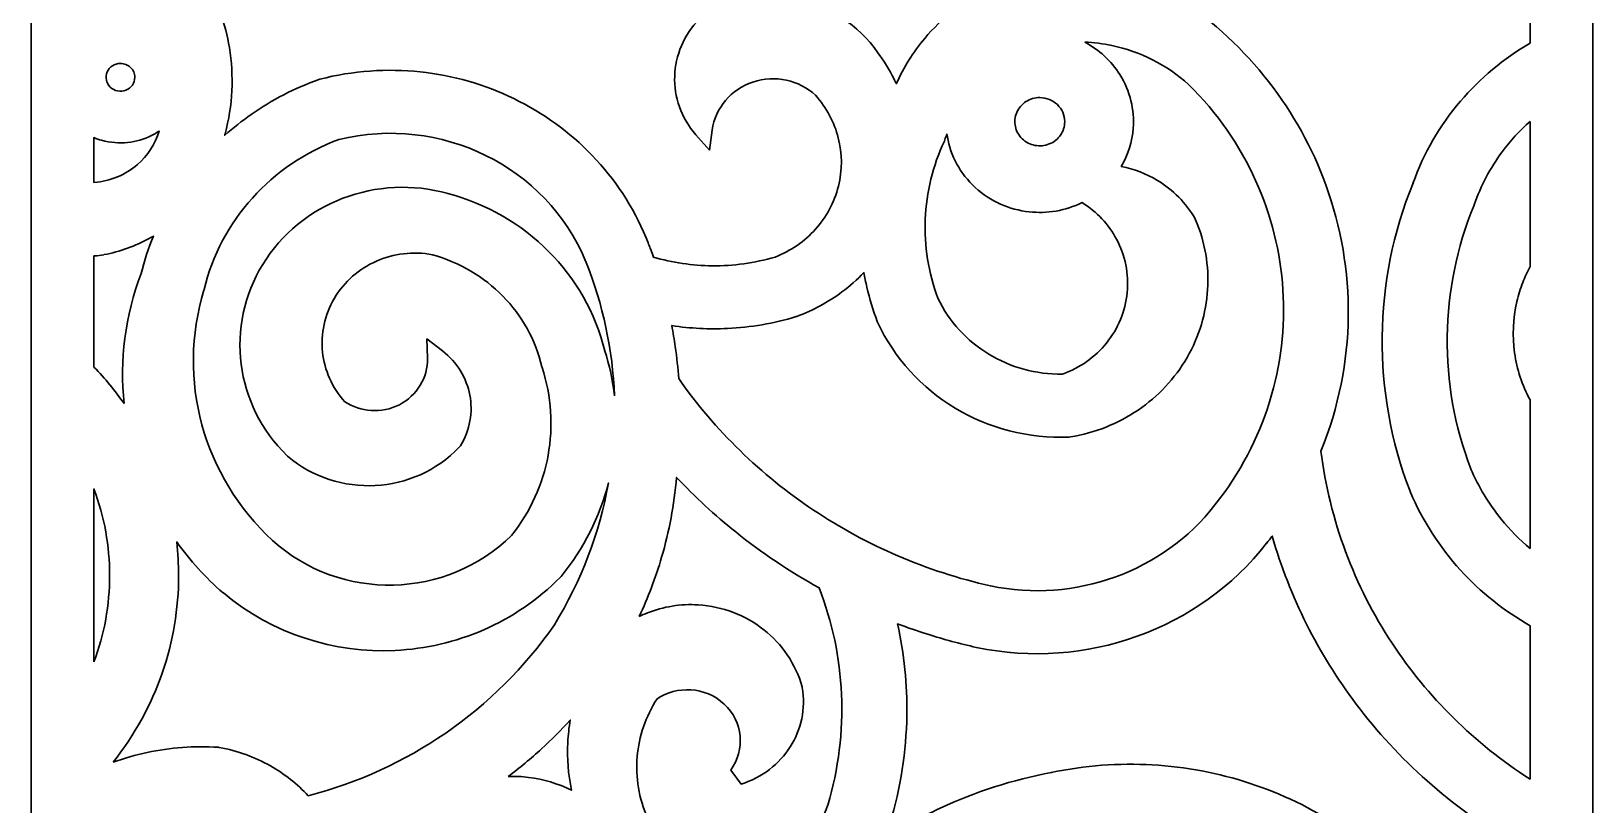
# Model space of a CAD drawing. Header units: centimetres. Extents: x 14.9 to 20.9, y -9 to 9.
# Drawn here: x 14.94 to 20.91, y -5.61 to -2.66 of the extents above; entities that cross this region are included whole.
import ezdxf

# ---------------------------------------------------------------- set-up
doc = ezdxf.new("R2010")
doc.units = ezdxf.units.CM
doc.header["$MEASUREMENT"] = 0
doc.layers.add('layer 1', color=7, linetype='Continuous')

msp = doc.modelspace()

# ---------------------------------------------------------------- linework, layer by layer
at = {"layer": 'layer 1', "color": 250, "lineweight": 30}
for points, knots in [([(14.94403, 9.00077), (14.94403, 9.00077), (20.90677, 9.00077), (20.90677, 9.00077), (20.90677, 9.00077), (20.90677, 9.00077), (20.90677, -9.00021), (20.90677, -9.00021), (20.90677, -9.00021), (20.90677, -9.00021), (14.94403, -9.00021), (14.94403, -9.00021), (14.94403, -9.00021), (14.94403, -9.00021), (14.94403, 9.00077), (14.94403, 9.00077)], [0, 0, 0, 0, 0.2, 0.2, 0.2, 0.2, 0.4, 0.4, 0.4, 0.4, 0.6, 0.6, 0.6, 0.6, 1, 1, 1, 1]), ([(20.66718, -1.67716), (20.66694, -1.67667), (20.6667, -1.67618), (20.66647, -1.67568), (20.66647, -1.67568), (20.59113, -1.84928), (20.48155, -2.00477), (20.34575, -2.13449), (20.34575, -2.13449), (20.18968, -2.28356), (19.99891, -2.39863), (19.78562, -2.46804), (19.78562, -2.46804), (19.63611, -2.51671), (19.48109, -2.53743), (19.32805, -2.53152), (19.32805, -2.53152), (19.59335, -2.71002), (19.78501, -2.96135), (19.88755, -3.24309), (19.88755, -3.24309), (20.00416, -3.56348), (20.0055, -3.92323), (19.86892, -4.25993), (19.86892, -4.25993), (19.90184, -4.52458), (19.99609, -4.77485), (20.14063, -4.99413), (20.14063, -4.99413), (20.27552, -5.19879), (20.45404, -5.37624), (20.66718, -5.51299), (20.66718, -5.51299), (20.66718, -5.51299), (20.66718, -4.9269), (20.66718, -4.9269), (20.66718, -4.9269), (20.5683, -4.87039), (20.47856, -4.79884), (20.40174, -4.71452), (20.40174, -4.71452), (20.32224, -4.62725), (20.25671, -4.52641), (20.20936, -4.41452), (20.20936, -4.41452), (20.20936, -4.41452), (20.20894, -4.41344), (20.20894, -4.41344), (20.20894, -4.41344), (20.13589, -4.22298), (20.10042, -4.02308), (20.10241, -3.8238), (20.10241, -3.8238), (20.10441, -3.6243), (20.14384, -3.42509), (20.22061, -3.23621), (20.22061, -3.23621), (20.22061, -3.23621), (20.22006, -3.23756), (20.22006, -3.23756), (20.22006, -3.23756), (20.26089, -3.12227), (20.32268, -3.01622), (20.40141, -2.92375), (20.40141, -2.92375), (20.47619, -2.83592), (20.56592, -2.76063), (20.66718, -2.70155), (20.66718, -2.70155), (20.66718, -2.70155), (20.66718, -1.67716), (20.66718, -1.67716)], [0, 0, 0, 0, 0.0526316, 0.0526316, 0.0526316, 0.0526316, 0.1052632, 0.1052632, 0.1052632, 0.1052632, 0.1578947, 0.1578947, 0.1578947, 0.1578947, 0.2105263, 0.2105263, 0.2105263, 0.2105263, 0.2631579, 0.2631579, 0.2631579, 0.2631579, 0.3157895, 0.3157895, 0.3157895, 0.3157895, 0.3684211, 0.3684211, 0.3684211, 0.3684211, 0.4210526, 0.4210526, 0.4210526, 0.4210526, 0.4736842, 0.4736842, 0.4736842, 0.4736842, 0.5263158, 0.5263158, 0.5263158, 0.5263158, 0.5789474, 0.5789474, 0.5789474, 0.5789474, 0.6315789, 0.6315789, 0.6315789, 0.6315789, 0.6842105, 0.6842105, 0.6842105, 0.6842105, 0.7368421, 0.7368421, 0.7368421, 0.7368421, 0.7894737, 0.7894737, 0.7894737, 0.7894737, 0.8421053, 0.8421053, 0.8421053, 0.8421053, 0.8947368, 0.8947368, 0.8947368, 0.8947368, 1, 1, 1, 1]), ([(18.84357, -2.41867), (18.74584, -2.37499), (18.65308, -2.319), (18.56785, -2.25116), (18.56785, -2.25116), (18.56785, -2.25116), (18.56882, -2.25197), (18.56882, -2.25197), (18.56882, -2.25197), (18.55035, -2.2383), (18.53246, -2.22443), (18.51517, -2.21038), (18.51517, -2.21038), (18.509, -2.20536), (18.50285, -2.20028), (18.49673, -2.19513), (18.49673, -2.19513), (18.44627, -2.27375), (18.37692, -2.33746), (18.29627, -2.38204), (18.29627, -2.38204), (18.20285, -2.43368), (18.09447, -2.45965), (17.98292, -2.45344), (17.98292, -2.45344), (17.87121, -2.44722), (17.76653, -2.40938), (17.67983, -2.3477), (17.67983, -2.3477), (17.61022, -2.2982), (17.55228, -2.2333), (17.51167, -2.15707), (17.51167, -2.15707), (17.44826, -2.24055), (17.37245, -2.3137), (17.2872, -2.37442), (17.2872, -2.37442), (17.18497, -2.44721), (17.06908, -2.50213), (16.94463, -2.53553), (16.94463, -2.53553), (16.94463, -2.53553), (16.94352, -2.5358), (16.94352, -2.5358), (16.94352, -2.5358), (16.87579, -2.55172), (16.80627, -2.55102), (16.74078, -2.53512), (16.74078, -2.53512), (16.67503, -2.51915), (16.61332, -2.48803), (16.56149, -2.44316), (16.56149, -2.44316), (16.50978, -2.3984), (16.47099, -2.34248), (16.44722, -2.28089), (16.44722, -2.28089), (16.43349, -2.24531), (16.42487, -2.20789), (16.42176, -2.16968), (16.42176, -2.16968), (16.31115, -2.26107), (16.18594, -2.33252), (16.0521, -2.38181), (16.0521, -2.38181), (16.0521, -2.38181), (16.05196, -2.38181), (16.05196, -2.38181), (16.05196, -2.38181), (15.91202, -2.43335), (15.76275, -2.46076), (15.61095, -2.46155), (15.61095, -2.46155), (15.65575, -2.54207), (15.68581, -2.62885), (15.70049, -2.71806), (15.70049, -2.71806), (15.71844, -2.82706), (15.71336, -2.9396), (15.68412, -3.04868), (15.68412, -3.04868), (15.68384, -3.05031), (15.68355, -3.05193), (15.68325, -3.05356), (15.68325, -3.05356), (15.71513, -3.02508), (15.74873, -2.99849), (15.78388, -2.97392), (15.78388, -2.97392), (15.86315, -2.91849), (15.95003, -2.87351), (16.04232, -2.84049), (16.04232, -2.84049), (16.04232, -2.84049), (16.04552, -2.83955), (16.04552, -2.83955), (16.04552, -2.83955), (16.30242, -2.77363), (16.56448, -2.80557), (16.78702, -2.91369), (16.78702, -2.91369), (17.00968, -3.02186), (17.19289, -3.20625), (17.29195, -3.44515), (17.29195, -3.44515), (17.29195, -3.44515), (17.29209, -3.44555), (17.29209, -3.44555), (17.29209, -3.44555), (17.29896, -3.46265), (17.30479, -3.47765), (17.30955, -3.49052), (17.30955, -3.49052), (17.31288, -3.49951), (17.3163, -3.50904), (17.3198, -3.51908), (17.3198, -3.51908), (17.39278, -3.5404), (17.46826, -3.55142), (17.54392, -3.55212), (17.54392, -3.55212), (17.62494, -3.55286), (17.70606, -3.54173), (17.78448, -3.5187), (17.78448, -3.5187), (17.84484, -3.49528), (17.89743, -3.45858), (17.93873, -3.41254), (17.93873, -3.41254), (17.98048, -3.36598), (18.01086, -3.30989), (18.02623, -3.24828), (18.02623, -3.24828), (18.04159, -3.18671), (18.04103, -3.1234), (18.02584, -3.06354), (18.02584, -3.06354), (18.01078, -3.00418), (17.98138, -2.94828), (17.93891, -2.90089), (17.93891, -2.90089), (17.90733, -2.87151), (17.86865, -2.85188), (17.82754, -2.84302), (17.82754, -2.84302), (17.7861, -2.83409), (17.74201, -2.83612), (17.70007, -2.85012), (17.70007, -2.85012), (17.65822, -2.8641), (17.62227, -2.8888), (17.59533, -2.92056), (17.59533, -2.92056), (17.56834, -2.95238), (17.55029, -2.99131), (17.54427, -3.03367), (17.54427, -3.03367), (17.54427, -3.03367), (17.53342, -3.1101), (17.53342, -3.1101), (17.53342, -3.1101), (17.53342, -3.1101), (17.48192, -3.05133), (17.48192, -3.05133), (17.48192, -3.05133), (17.42529, -2.9867), (17.39851, -2.90667), (17.40105, -2.82761), (17.40105, -2.82761), (17.4036, -2.7484), (17.4355, -2.67004), (17.49621, -2.60892), (17.49621, -2.60892), (17.49621, -2.60892), (17.5022, -2.60393), (17.5022, -2.60393), (17.5022, -2.60393), (17.61444, -2.53247), (17.74607, -2.51178), (17.8682, -2.5361), (17.8682, -2.5361), (17.99031, -2.56042), (18.10281, -2.62974), (18.17684, -2.73831), (18.17684, -2.73831), (18.17684, -2.73831), (18.17601, -2.7371), (18.17601, -2.7371), (18.17601, -2.7371), (18.20002, -2.76912), (18.22103, -2.80322), (18.23882, -2.83896), (18.23882, -2.83896), (18.24177, -2.8449), (18.24463, -2.85088), (18.24741, -2.85691), (18.24741, -2.85691), (18.27523, -2.79428), (18.31178, -2.736), (18.35578, -2.6836), (18.35578, -2.6836), (18.42097, -2.60598), (18.50247, -2.54125), (18.59615, -2.49435), (18.59615, -2.49435), (18.67447, -2.45513), (18.75822, -2.42982), (18.84357, -2.41867)], [0, 0, 0, 0, 0.0188679, 0.0188679, 0.0188679, 0.0188679, 0.0377358, 0.0377358, 0.0377358, 0.0377358, 0.0566038, 0.0566038, 0.0566038, 0.0566038, 0.0754717, 0.0754717, 0.0754717, 0.0754717, 0.0943396, 0.0943396, 0.0943396, 0.0943396, 0.1132075, 0.1132075, 0.1132075, 0.1132075, 0.1320755, 0.1320755, 0.1320755, 0.1320755, 0.1509434, 0.1509434, 0.1509434, 0.1509434, 0.1698113, 0.1698113, 0.1698113, 0.1698113, 0.1886792, 0.1886792, 0.1886792, 0.1886792, 0.2075472, 0.2075472, 0.2075472, 0.2075472, 0.2264151, 0.2264151, 0.2264151, 0.2264151, 0.245283, 0.245283, 0.245283, 0.245283, 0.2641509, 0.2641509, 0.2641509, 0.2641509, 0.2830189, 0.2830189, 0.2830189, 0.2830189, 0.3018868, 0.3018868, 0.3018868, 0.3018868, 0.3207547, 0.3207547, 0.3207547, 0.3207547, 0.3396226, 0.3396226, 0.3396226, 0.3396226, 0.3584906, 0.3584906, 0.3584906, 0.3584906, 0.3773585, 0.3773585, 0.3773585, 0.3773585, 0.3962264, 0.3962264, 0.3962264, 0.3962264, 0.4150943, 0.4150943, 0.4150943, 0.4150943, 0.4339623, 0.4339623, 0.4339623, 0.4339623, 0.4528302, 0.4528302, 0.4528302, 0.4528302, 0.4716981, 0.4716981, 0.4716981, 0.4716981, 0.490566, 0.490566, 0.490566, 0.490566, 0.509434, 0.509434, 0.509434, 0.509434, 0.5283019, 0.5283019, 0.5283019, 0.5283019, 0.5471698, 0.5471698, 0.5471698, 0.5471698, 0.5660377, 0.5660377, 0.5660377, 0.5660377, 0.5849057, 0.5849057, 0.5849057, 0.5849057, 0.6037736, 0.6037736, 0.6037736, 0.6037736, 0.6226415, 0.6226415, 0.6226415, 0.6226415, 0.6415094, 0.6415094, 0.6415094, 0.6415094, 0.6603774, 0.6603774, 0.6603774, 0.6603774, 0.6792453, 0.6792453, 0.6792453, 0.6792453, 0.6981132, 0.6981132, 0.6981132, 0.6981132, 0.7169811, 0.7169811, 0.7169811, 0.7169811, 0.7358491, 0.7358491, 0.7358491, 0.7358491, 0.754717, 0.754717, 0.754717, 0.754717, 0.7735849, 0.7735849, 0.7735849, 0.7735849, 0.7924528, 0.7924528, 0.7924528, 0.7924528, 0.8113208, 0.8113208, 0.8113208, 0.8113208, 0.8301887, 0.8301887, 0.8301887, 0.8301887, 0.8490566, 0.8490566, 0.8490566, 0.8490566, 0.8679245, 0.8679245, 0.8679245, 0.8679245, 0.8867925, 0.8867925, 0.8867925, 0.8867925, 0.9056604, 0.9056604, 0.9056604, 0.9056604, 0.9245283, 0.9245283, 0.9245283, 0.9245283, 0.9433962, 0.9433962, 0.9433962, 0.9433962, 0.9622642, 0.9622642, 0.9622642, 0.9622642, 1, 1, 1, 1]), ([(18.96692, -2.69784), (19.02091, -2.72647), (19.06754, -2.76864), (19.10093, -2.8219), (19.10093, -2.8219), (19.14043, -2.88491), (19.15721, -2.95649), (19.15202, -3.02649), (19.15202, -3.02649), (19.14826, -3.07727), (19.13286, -3.12734), (19.10613, -3.1728), (19.10613, -3.1728), (19.15559, -3.18234), (19.20249, -3.20048), (19.24471, -3.22596), (19.24471, -3.22596), (19.30381, -3.26163), (19.35366, -3.31171), (19.38846, -3.3727), (19.38846, -3.3727), (19.38846, -3.3727), (19.39013, -3.3762), (19.39013, -3.3762), (19.39013, -3.3762), (19.42643, -3.46201), (19.44159, -3.55319), (19.43601, -3.6429), (19.43601, -3.6429), (19.43043, -3.73268), (19.40412, -3.82145), (19.35749, -3.90237), (19.35749, -3.90237), (19.31092, -3.98318), (19.24669, -4.05146), (19.1706, -4.10327), (19.1706, -4.10327), (19.09449, -4.1551), (19.00639, -4.19054), (18.91211, -4.20563), (18.91211, -4.20563), (18.91211, -4.20563), (18.90794, -4.20617), (18.90794, -4.20617), (18.90794, -4.20617), (18.75108, -4.21277), (18.59997, -4.17247), (18.47201, -4.09572), (18.47201, -4.09572), (18.34413, -4.01902), (18.23958, -3.90594), (18.17574, -3.76689), (18.17574, -3.76689), (18.17574, -3.76689), (18.17477, -3.76474), (18.17477, -3.76474), (18.17477, -3.76474), (18.15853, -3.72203), (18.14518, -3.6781), (18.13479, -3.63324), (18.13479, -3.63324), (18.13051, -3.61478), (18.12676, -3.59639), (18.12353, -3.57809), (18.12353, -3.57809), (18.09769, -3.60503), (18.06964, -3.62977), (18.0397, -3.65207), (18.0397, -3.65207), (17.98735, -3.69107), (17.92933, -3.72269), (17.86731, -3.74571), (17.86731, -3.74571), (17.86731, -3.74571), (17.86522, -3.74638), (17.86522, -3.74638), (17.86522, -3.74638), (17.77963, -3.77234), (17.69154, -3.78747), (17.60311, -3.79168), (17.60311, -3.79168), (17.5323, -3.79505), (17.46089, -3.79139), (17.39002, -3.78066), (17.39002, -3.78066), (17.39501, -3.80716), (17.39943, -3.83391), (17.40325, -3.86089), (17.40325, -3.86089), (17.40919, -3.90276), (17.41359, -3.94355), (17.41644, -3.98319), (17.41644, -3.98319), (17.55558, -4.18152), (17.7305, -4.35113), (17.93086, -4.48508), (17.93086, -4.48508), (18.13376, -4.62072), (18.36286, -4.71979), (18.6074, -4.7751), (18.6074, -4.7751), (18.6074, -4.7751), (18.6067, -4.77497), (18.6067, -4.77497), (18.6067, -4.77497), (18.76859, -4.80844), (18.93307, -4.79505), (19.08194, -4.74134), (19.08194, -4.74134), (19.23081, -4.68764), (19.36423, -4.59358), (19.46403, -4.46573), (19.46403, -4.46573), (19.46403, -4.46573), (19.46417, -4.46559), (19.46417, -4.46559), (19.46417, -4.46559), (19.65632, -4.2231), (19.74156, -3.93046), (19.72344, -3.64384), (19.72344, -3.64384), (19.70535, -3.35763), (19.58415, -3.07761), (19.36339, -2.85978), (19.36339, -2.85978), (19.27997, -2.78399), (19.17832, -2.73352), (19.07038, -2.71087), (19.07038, -2.71087), (19.03638, -2.70374), (19.00177, -2.69937), (18.96692, -2.69784)], [0, 0, 0, 0, 0.0294118, 0.0294118, 0.0294118, 0.0294118, 0.0588235, 0.0588235, 0.0588235, 0.0588235, 0.0882353, 0.0882353, 0.0882353, 0.0882353, 0.1176471, 0.1176471, 0.1176471, 0.1176471, 0.1470588, 0.1470588, 0.1470588, 0.1470588, 0.1764706, 0.1764706, 0.1764706, 0.1764706, 0.2058824, 0.2058824, 0.2058824, 0.2058824, 0.2352941, 0.2352941, 0.2352941, 0.2352941, 0.2647059, 0.2647059, 0.2647059, 0.2647059, 0.2941176, 0.2941176, 0.2941176, 0.2941176, 0.3235294, 0.3235294, 0.3235294, 0.3235294, 0.3529412, 0.3529412, 0.3529412, 0.3529412, 0.3823529, 0.3823529, 0.3823529, 0.3823529, 0.4117647, 0.4117647, 0.4117647, 0.4117647, 0.4411765, 0.4411765, 0.4411765, 0.4411765, 0.4705882, 0.4705882, 0.4705882, 0.4705882, 0.5, 0.5, 0.5, 0.5, 0.5294118, 0.5294118, 0.5294118, 0.5294118, 0.5588235, 0.5588235, 0.5588235, 0.5588235, 0.5882353, 0.5882353, 0.5882353, 0.5882353, 0.6176471, 0.6176471, 0.6176471, 0.6176471, 0.6470588, 0.6470588, 0.6470588, 0.6470588, 0.6764706, 0.6764706, 0.6764706, 0.6764706, 0.7058824, 0.7058824, 0.7058824, 0.7058824, 0.7352941, 0.7352941, 0.7352941, 0.7352941, 0.7647059, 0.7647059, 0.7647059, 0.7647059, 0.7941176, 0.7941176, 0.7941176, 0.7941176, 0.8235294, 0.8235294, 0.8235294, 0.8235294, 0.8529412, 0.8529412, 0.8529412, 0.8529412, 0.8823529, 0.8823529, 0.8823529, 0.8823529, 0.9117647, 0.9117647, 0.9117647, 0.9117647, 0.9411765, 0.9411765, 0.9411765, 0.9411765, 1, 1, 1, 1]), ([(15.33945, -2.83222), (15.33945, -2.82497), (15.33803, -2.81803), (15.33535, -2.81175), (15.33535, -2.81175), (15.33535, -2.81175), (15.33535, -2.81189), (15.33535, -2.81189), (15.33535, -2.81189), (15.33258, -2.80542), (15.32858, -2.79955), (15.32352, -2.79464), (15.32352, -2.79464), (15.3183, -2.78959), (15.31224, -2.78568), (15.30571, -2.78307), (15.30571, -2.78307), (15.29923, -2.78047), (15.29206, -2.7791), (15.28457, -2.7791), (15.28457, -2.7791), (15.27333, -2.7791), (15.26277, -2.78228), (15.25406, -2.78792), (15.25406, -2.78792), (15.24519, -2.79366), (15.23806, -2.80186), (15.23383, -2.81175), (15.23383, -2.81175), (15.22962, -2.82162), (15.2287, -2.83234), (15.23082, -2.84256), (15.23082, -2.84256), (15.23292, -2.85273), (15.23799, -2.86223), (15.24577, -2.86973), (15.24577, -2.86973), (15.2536, -2.8773), (15.26342, -2.88221), (15.27386, -2.88421), (15.27386, -2.88421), (15.28437, -2.88623), (15.29543, -2.88531), (15.30565, -2.88121), (15.30565, -2.88121), (15.31596, -2.87706), (15.32445, -2.87015), (15.33035, -2.8616), (15.33035, -2.8616), (15.33614, -2.8532), (15.33943, -2.84304), (15.33945, -2.83222)], [0, 0, 0, 0, 0.0714286, 0.0714286, 0.0714286, 0.0714286, 0.1428571, 0.1428571, 0.1428571, 0.1428571, 0.2142857, 0.2142857, 0.2142857, 0.2142857, 0.2857143, 0.2857143, 0.2857143, 0.2857143, 0.3571429, 0.3571429, 0.3571429, 0.3571429, 0.4285714, 0.4285714, 0.4285714, 0.4285714, 0.5, 0.5, 0.5, 0.5, 0.5714286, 0.5714286, 0.5714286, 0.5714286, 0.6428571, 0.6428571, 0.6428571, 0.6428571, 0.7142857, 0.7142857, 0.7142857, 0.7142857, 0.7857143, 0.7857143, 0.7857143, 0.7857143, 0.8571429, 0.8571429, 0.8571429, 0.8571429, 1, 1, 1, 1]), ([(18.89028, -3.0018), (18.89025, -2.97628), (18.87961, -2.95322), (18.86241, -2.93655), (18.86241, -2.93655), (18.84527, -2.91995), (18.82148, -2.90967), (18.7951, -2.90966), (18.7951, -2.90966), (18.77574, -2.90966), (18.75746, -2.91525), (18.74225, -2.9251), (18.74225, -2.9251), (18.72691, -2.93504), (18.71456, -2.94925), (18.70722, -2.96644), (18.70722, -2.96644), (18.6999, -2.9836), (18.6983, -3.00216), (18.70193, -3.01978), (18.70193, -3.01978), (18.70555, -3.03736), (18.71436, -3.05385), (18.72788, -3.06692), (18.72788, -3.06692), (18.74147, -3.08005), (18.75851, -3.08858), (18.77659, -3.09205), (18.77659, -3.09205), (18.79475, -3.09553), (18.8139, -3.09394), (18.83163, -3.08681), (18.83163, -3.08681), (18.84946, -3.07965), (18.86417, -3.06767), (18.87439, -3.05285), (18.87439, -3.05285), (18.88451, -3.03817), (18.89025, -3.02051), (18.89028, -3.0018)], [0, 0, 0, 0, 0.0909091, 0.0909091, 0.0909091, 0.0909091, 0.1818182, 0.1818182, 0.1818182, 0.1818182, 0.2727273, 0.2727273, 0.2727273, 0.2727273, 0.3636364, 0.3636364, 0.3636364, 0.3636364, 0.4545455, 0.4545455, 0.4545455, 0.4545455, 0.5454545, 0.5454545, 0.5454545, 0.5454545, 0.6363636, 0.6363636, 0.6363636, 0.6363636, 0.7272727, 0.7272727, 0.7272727, 0.7272727, 0.8181818, 0.8181818, 0.8181818, 0.8181818, 1, 1, 1, 1]), ([(15.18362, -3.23396), (15.24671, -3.22929), (15.30437, -3.20436), (15.34926, -3.16553), (15.34926, -3.16553), (15.3882, -3.13185), (15.41749, -3.08781), (15.43238, -3.03755), (15.43238, -3.03755), (15.42322, -3.04372), (15.41368, -3.04932), (15.4038, -3.05429), (15.4038, -3.05429), (15.34689, -3.08295), (15.27906, -3.09122), (15.21294, -3.07274), (15.21294, -3.07274), (15.21294, -3.07274), (15.2128, -3.0726), (15.2128, -3.0726), (15.2128, -3.0726), (15.2027, -3.06978), (15.19297, -3.06644), (15.18362, -3.06262), (15.18362, -3.06262), (15.18362, -3.06262), (15.18362, -3.23396), (15.18362, -3.23396)], [0, 0, 0, 0, 0.125, 0.125, 0.125, 0.125, 0.25, 0.25, 0.25, 0.25, 0.375, 0.375, 0.375, 0.375, 0.5, 0.5, 0.5, 0.5, 0.625, 0.625, 0.625, 0.625, 0.75, 0.75, 0.75, 0.75, 1, 1, 1, 1]), ([(17.17113, -4.04911), (17.1643, -3.87436), (17.12778, -3.70006), (17.06095, -3.53344), (17.06095, -3.53344), (17.06095, -3.53344), (17.06109, -3.53384), (17.06109, -3.53384), (17.06109, -3.53384), (16.98587, -3.35302), (16.84741, -3.21307), (16.67898, -3.13035), (16.67898, -3.13035), (16.51105, -3.04786), (16.31329, -3.02227), (16.11869, -3.06975), (16.11869, -3.06975), (15.98943, -3.11775), (15.87667, -3.19526), (15.78836, -3.29342), (15.78836, -3.29342), (15.69954, -3.39217), (15.63548, -3.51172), (15.6043, -3.64305), (15.6043, -3.64305), (15.6043, -3.64305), (15.60374, -3.64508), (15.60374, -3.64508), (15.60374, -3.64508), (15.55139, -3.8157), (15.55049, -3.99334), (15.59588, -4.15909), (15.59588, -4.15909), (15.64125, -4.32476), (15.73291, -4.47858), (15.86568, -4.60164), (15.86568, -4.60164), (15.86568, -4.60164), (15.8654, -4.60124), (15.8654, -4.60124), (15.8654, -4.60124), (15.99524, -4.71892), (16.1618, -4.77547), (16.32694, -4.77174), (16.32694, -4.77174), (16.49143, -4.76803), (16.65444, -4.70449), (16.77825, -4.58199), (16.77825, -4.58199), (16.85048, -4.49117), (16.89752, -4.38606), (16.9176, -4.27628), (16.9176, -4.27628), (16.9378, -4.16583), (16.93068, -4.05068), (16.89445, -3.94063), (16.89445, -3.94063), (16.89445, -3.94063), (16.89376, -3.9378), (16.89376, -3.9378), (16.89376, -3.9378), (16.86957, -3.83472), (16.8173, -3.74211), (16.74482, -3.66802), (16.74482, -3.66802), (16.67267, -3.59426), (16.58044, -3.53887), (16.47591, -3.50978), (16.47591, -3.50978), (16.40171, -3.49599), (16.32718, -3.50565), (16.26182, -3.53456), (16.26182, -3.53456), (16.19602, -3.56367), (16.13936, -3.61236), (16.10156, -3.67632), (16.10156, -3.67632), (16.06377, -3.74025), (16.04912, -3.81223), (16.05653, -3.88197), (16.05653, -3.88197), (16.06381, -3.95048), (16.0923, -4.01685), (16.14097, -4.07136), (16.14097, -4.07136), (16.17123, -4.0914), (16.20609, -4.10268), (16.24168, -4.10494), (16.24168, -4.10494), (16.27866, -4.1073), (16.31614, -4.09997), (16.34982, -4.08266), (16.34982, -4.08266), (16.3836, -4.06531), (16.41087, -4.03948), (16.42946, -4.00875), (16.42946, -4.00875), (16.44797, -3.97813), (16.45786, -3.94244), (16.45695, -3.90524), (16.45695, -3.90524), (16.45695, -3.90524), (16.45516, -3.83154), (16.45516, -3.83154), (16.45516, -3.83154), (16.45516, -3.83154), (16.51471, -3.87748), (16.51471, -3.87748), (16.51471, -3.87748), (16.57118, -3.92104), (16.60671, -3.98156), (16.61887, -4.04625), (16.61887, -4.04625), (16.631, -4.11079), (16.61975, -4.17947), (16.58274, -4.23955), (16.58274, -4.23955), (16.58274, -4.23955), (16.57842, -4.24521), (16.57842, -4.24521), (16.57842, -4.24521), (16.49193, -4.33598), (16.37608, -4.3852), (16.25786, -4.39145), (16.25786, -4.39145), (16.13975, -4.39769), (16.01916, -4.36099), (15.92304, -4.27992), (15.92304, -4.27992), (15.92304, -4.27992), (15.92123, -4.27816), (15.92123, -4.27816), (15.92123, -4.27816), (15.82142, -4.18072), (15.76194, -4.05684), (15.74552, -3.92789), (15.74552, -3.92789), (15.7291, -3.79895), (15.7557, -3.66485), (15.82801, -3.54693), (15.82801, -3.54693), (15.90039, -3.42893), (16.0093, -3.3421), (16.13409, -3.29437), (16.13409, -3.29437), (16.25882, -3.24666), (16.39956, -3.23798), (16.53566, -3.27624), (16.53566, -3.27624), (16.53566, -3.27624), (16.5351, -3.27597), (16.5351, -3.27597), (16.5351, -3.27597), (16.68406, -3.31567), (16.81599, -3.39317), (16.91965, -3.49717), (16.91965, -3.49717), (17.02325, -3.60112), (17.09851, -3.73149), (17.1342, -3.87699), (17.1342, -3.87699), (17.1342, -3.87699), (17.1335, -3.87484), (17.1335, -3.87484), (17.1335, -3.87484), (17.15188, -3.9322), (17.16437, -3.99055), (17.17113, -4.04911)], [0, 0, 0, 0, 0.0232558, 0.0232558, 0.0232558, 0.0232558, 0.0465116, 0.0465116, 0.0465116, 0.0465116, 0.0697674, 0.0697674, 0.0697674, 0.0697674, 0.0930233, 0.0930233, 0.0930233, 0.0930233, 0.1162791, 0.1162791, 0.1162791, 0.1162791, 0.1395349, 0.1395349, 0.1395349, 0.1395349, 0.1627907, 0.1627907, 0.1627907, 0.1627907, 0.1860465, 0.1860465, 0.1860465, 0.1860465, 0.2093023, 0.2093023, 0.2093023, 0.2093023, 0.2325581, 0.2325581, 0.2325581, 0.2325581, 0.255814, 0.255814, 0.255814, 0.255814, 0.2790698, 0.2790698, 0.2790698, 0.2790698, 0.3023256, 0.3023256, 0.3023256, 0.3023256, 0.3255814, 0.3255814, 0.3255814, 0.3255814, 0.3488372, 0.3488372, 0.3488372, 0.3488372, 0.372093, 0.372093, 0.372093, 0.372093, 0.3953488, 0.3953488, 0.3953488, 0.3953488, 0.4186047, 0.4186047, 0.4186047, 0.4186047, 0.4418605, 0.4418605, 0.4418605, 0.4418605, 0.4651163, 0.4651163, 0.4651163, 0.4651163, 0.4883721, 0.4883721, 0.4883721, 0.4883721, 0.5116279, 0.5116279, 0.5116279, 0.5116279, 0.5348837, 0.5348837, 0.5348837, 0.5348837, 0.5581395, 0.5581395, 0.5581395, 0.5581395, 0.5813953, 0.5813953, 0.5813953, 0.5813953, 0.6046512, 0.6046512, 0.6046512, 0.6046512, 0.627907, 0.627907, 0.627907, 0.627907, 0.6511628, 0.6511628, 0.6511628, 0.6511628, 0.6744186, 0.6744186, 0.6744186, 0.6744186, 0.6976744, 0.6976744, 0.6976744, 0.6976744, 0.7209302, 0.7209302, 0.7209302, 0.7209302, 0.744186, 0.744186, 0.744186, 0.744186, 0.7674419, 0.7674419, 0.7674419, 0.7674419, 0.7906977, 0.7906977, 0.7906977, 0.7906977, 0.8139535, 0.8139535, 0.8139535, 0.8139535, 0.8372093, 0.8372093, 0.8372093, 0.8372093, 0.8604651, 0.8604651, 0.8604651, 0.8604651, 0.8837209, 0.8837209, 0.8837209, 0.8837209, 0.9069767, 0.9069767, 0.9069767, 0.9069767, 0.9302326, 0.9302326, 0.9302326, 0.9302326, 0.9534884, 0.9534884, 0.9534884, 0.9534884, 1, 1, 1, 1]), ([(20.66718, -3.00067), (20.6277, -3.0359), (20.59206, -3.07489), (20.56082, -3.11703), (20.56082, -3.11703), (20.51546, -3.17821), (20.47926, -3.24613), (20.45393, -3.3189), (20.45393, -3.3189), (20.45393, -3.3189), (20.45337, -3.32065), (20.45337, -3.32065), (20.45337, -3.32065), (20.38725, -3.48189), (20.35307, -3.65213), (20.35093, -3.82275), (20.35093, -3.82275), (20.34879, -3.99345), (20.37869, -4.16447), (20.44073, -4.32717), (20.44073, -4.32717), (20.44073, -4.32717), (20.44018, -4.32595), (20.44018, -4.32595), (20.44018, -4.32595), (20.47029, -4.39641), (20.50986, -4.46129), (20.5571, -4.5195), (20.5571, -4.5195), (20.59027, -4.56038), (20.62717, -4.59787), (20.66718, -4.6316), (20.66718, -4.6316), (20.66718, -4.6316), (20.66718, -4.06439), (20.66718, -4.06439), (20.66718, -4.06439), (20.63704, -4.0082), (20.61722, -3.94749), (20.60834, -3.88502), (20.60834, -3.88502), (20.59914, -3.82031), (20.60179, -3.75375), (20.61699, -3.68844), (20.61699, -3.68844), (20.62272, -3.66382), (20.63019, -3.63968), (20.63929, -3.61618), (20.63929, -3.61618), (20.64746, -3.59506), (20.65678, -3.57475), (20.66718, -3.55533), (20.66718, -3.55533), (20.66718, -3.55533), (20.66718, -3.00067), (20.66718, -3.00067)], [0, 0, 0, 0, 0.0666667, 0.0666667, 0.0666667, 0.0666667, 0.1333333, 0.1333333, 0.1333333, 0.1333333, 0.2, 0.2, 0.2, 0.2, 0.2666667, 0.2666667, 0.2666667, 0.2666667, 0.3333333, 0.3333333, 0.3333333, 0.3333333, 0.4, 0.4, 0.4, 0.4, 0.4666667, 0.4666667, 0.4666667, 0.4666667, 0.5333333, 0.5333333, 0.5333333, 0.5333333, 0.6, 0.6, 0.6, 0.6, 0.6666667, 0.6666667, 0.6666667, 0.6666667, 0.7333333, 0.7333333, 0.7333333, 0.7333333, 0.8, 0.8, 0.8, 0.8, 0.8666667, 0.8666667, 0.8666667, 0.8666667, 1, 1, 1, 1]), ([(18.44055, -3.0482), (18.4377, -3.05591), (18.43503, -3.06368), (18.43252, -3.07151), (18.43252, -3.07151), (18.43252, -3.07151), (18.43099, -3.07555), (18.43099, -3.07555), (18.43099, -3.07555), (18.38656, -3.1702), (18.3621, -3.27148), (18.35786, -3.37363), (18.35786, -3.37363), (18.35363, -3.47565), (18.36958, -3.57842), (18.40596, -3.67619), (18.40596, -3.67619), (18.44891, -3.76597), (18.51735, -3.83934), (18.60071, -3.88988), (18.60071, -3.88988), (18.68316, -3.93988), (18.78022, -3.96736), (18.88161, -3.9661), (18.88161, -3.9661), (18.94941, -3.94193), (19.00723, -3.9002), (19.05005, -3.84712), (19.05005, -3.84712), (19.09404, -3.79258), (19.12221, -3.7261), (19.12911, -3.65441), (19.12911, -3.65441), (19.13602, -3.58266), (19.121, -3.51221), (19.08814, -3.45067), (19.08814, -3.45067), (19.05826, -3.39473), (19.01345, -3.34615), (18.95681, -3.31068), (18.95681, -3.31068), (18.89292, -3.34211), (18.82243, -3.35354), (18.75426, -3.34596), (18.75426, -3.34596), (18.67914, -3.33761), (18.6067, -3.30621), (18.54886, -3.25309), (18.54886, -3.25309), (18.49109, -3.20004), (18.45491, -3.13166), (18.4423, -3.0594), (18.4423, -3.0594), (18.44165, -3.05567), (18.44107, -3.05194), (18.44055, -3.0482)], [0, 0, 0, 0, 0.0666667, 0.0666667, 0.0666667, 0.0666667, 0.1333333, 0.1333333, 0.1333333, 0.1333333, 0.2, 0.2, 0.2, 0.2, 0.2666667, 0.2666667, 0.2666667, 0.2666667, 0.3333333, 0.3333333, 0.3333333, 0.3333333, 0.4, 0.4, 0.4, 0.4, 0.4666667, 0.4666667, 0.4666667, 0.4666667, 0.5333333, 0.5333333, 0.5333333, 0.5333333, 0.6, 0.6, 0.6, 0.6, 0.6666667, 0.6666667, 0.6666667, 0.6666667, 0.7333333, 0.7333333, 0.7333333, 0.7333333, 0.8, 0.8, 0.8, 0.8, 0.8666667, 0.8666667, 0.8666667, 0.8666667, 1, 1, 1, 1]), ([(15.29846, -4.0783), (15.28159, -3.9134), (15.30238, -3.74374), (15.36402, -3.58167), (15.36402, -3.58167), (15.37605, -3.53281), (15.39157, -3.48509), (15.41045, -3.43887), (15.41045, -3.43887), (15.40531, -3.44188), (15.40012, -3.44482), (15.39488, -3.44768), (15.39488, -3.44768), (15.34142, -3.47685), (15.28317, -3.49787), (15.22214, -3.50962), (15.22214, -3.50962), (15.22214, -3.50962), (15.22131, -3.50976), (15.22131, -3.50976), (15.22131, -3.50976), (15.20991, -3.51168), (15.1979, -3.51325), (15.1853, -3.51448), (15.1853, -3.51448), (15.18474, -3.51454), (15.18418, -3.51459), (15.18362, -3.51464), (15.18362, -3.51464), (15.18362, -3.51464), (15.18362, -3.93887), (15.18362, -3.93887), (15.18362, -3.93887), (15.22609, -3.98311), (15.26437, -4.02975), (15.29846, -4.0783)], [0, 0, 0, 0, 0.1, 0.1, 0.1, 0.1, 0.2, 0.2, 0.2, 0.2, 0.3, 0.3, 0.3, 0.3, 0.4, 0.4, 0.4, 0.4, 0.5, 0.5, 0.5, 0.5, 0.6, 0.6, 0.6, 0.6, 0.7, 0.7, 0.7, 0.7, 0.8, 0.8, 0.8, 0.8, 1, 1, 1, 1]), ([(15.18362, -5.06541), (15.22347, -4.95895), (15.24341, -4.84702), (15.24341, -4.73503), (15.24341, -4.73503), (15.24341, -4.62307), (15.22349, -4.51115), (15.18362, -4.40466), (15.18362, -4.40466), (15.18362, -4.40466), (15.18362, -5.06541), (15.18362, -5.06541)], [0, 0, 0, 0, 0.25, 0.25, 0.25, 0.25, 0.5, 0.5, 0.5, 0.5, 1, 1, 1, 1]), ([(15.25628, -5.44868), (15.29878, -5.43332), (15.34222, -5.4209), (15.3863, -5.41149), (15.3863, -5.41149), (15.47512, -5.39254), (15.56656, -5.38561), (15.65799, -5.39132), (15.65799, -5.39132), (15.65799, -5.39132), (15.66217, -5.39199), (15.66217, -5.39199), (15.66217, -5.39199), (15.73167, -5.40438), (15.79782, -5.42844), (15.85786, -5.46261), (15.85786, -5.46261), (15.91149, -5.49312), (15.96014, -5.53155), (16.00187, -5.57679), (16.00187, -5.57679), (16.19155, -5.52717), (16.36898, -5.44551), (16.5267, -5.33694), (16.5267, -5.33694), (16.68843, -5.22561), (16.8294, -5.086), (16.94156, -4.92366), (16.94156, -4.92366), (17.04513, -4.75496), (17.11423, -4.57136), (17.14806, -4.38243), (17.14806, -4.38243), (17.11496, -4.51067), (17.05408, -4.6324), (16.9671, -4.73876), (16.9671, -4.73876), (16.9671, -4.73876), (16.96487, -4.74105), (16.96487, -4.74105), (16.96487, -4.74105), (16.79305, -4.91605), (16.5655, -5.01026), (16.33381, -5.02123), (16.33381, -5.02123), (16.10222, -5.0322), (15.86632, -4.95993), (15.67767, -4.80198), (15.67767, -4.80198), (15.67767, -4.80198), (15.67711, -4.80171), (15.67711, -4.80171), (15.67711, -4.80171), (15.60932, -4.74287), (15.54998, -4.67744), (15.4995, -4.60708), (15.4995, -4.60708), (15.50433, -4.64968), (15.50676, -4.69249), (15.50676, -4.73529), (15.50676, -4.73529), (15.50676, -4.98719), (15.42319, -5.23906), (15.25628, -5.44868)], [0, 0, 0, 0, 0.0588235, 0.0588235, 0.0588235, 0.0588235, 0.1176471, 0.1176471, 0.1176471, 0.1176471, 0.1764706, 0.1764706, 0.1764706, 0.1764706, 0.2352941, 0.2352941, 0.2352941, 0.2352941, 0.2941176, 0.2941176, 0.2941176, 0.2941176, 0.3529412, 0.3529412, 0.3529412, 0.3529412, 0.4117647, 0.4117647, 0.4117647, 0.4117647, 0.4705882, 0.4705882, 0.4705882, 0.4705882, 0.5294118, 0.5294118, 0.5294118, 0.5294118, 0.5882353, 0.5882353, 0.5882353, 0.5882353, 0.6470588, 0.6470588, 0.6470588, 0.6470588, 0.7058824, 0.7058824, 0.7058824, 0.7058824, 0.7647059, 0.7647059, 0.7647059, 0.7647059, 0.8235294, 0.8235294, 0.8235294, 0.8235294, 0.8823529, 0.8823529, 0.8823529, 0.8823529, 1, 1, 1, 1]), ([(17.26555, -4.89203), (17.27593, -4.88696), (17.28652, -4.88229), (17.2973, -4.87802), (17.2973, -4.87802), (17.35756, -4.85418), (17.4236, -4.84308), (17.4912, -4.84724), (17.4912, -4.84724), (17.58476, -4.85299), (17.67142, -4.88731), (17.741, -4.94216), (17.741, -4.94216), (17.81052, -4.99698), (17.86278, -5.07223), (17.88761, -5.1599), (17.88761, -5.1599), (17.88761, -5.1599), (17.8883, -5.1634), (17.8883, -5.1634), (17.8883, -5.1634), (17.90193, -5.2443), (17.88395, -5.3239), (17.84242, -5.38948), (17.84242, -5.38948), (17.80079, -5.45521), (17.73562, -5.50691), (17.65496, -5.53184), (17.65496, -5.53184), (17.65496, -5.53184), (17.61502, -5.47914), (17.61502, -5.47914), (17.61502, -5.47914), (17.64356, -5.43966), (17.65519, -5.39322), (17.65077, -5.34838), (17.65077, -5.34838), (17.64633, -5.30344), (17.62584, -5.25995), (17.59015, -5.22647), (17.59015, -5.22647), (17.55467, -5.19319), (17.50915, -5.17484), (17.46249, -5.17197), (17.46249, -5.17197), (17.41772, -5.16922), (17.37216, -5.18069), (17.33366, -5.20686), (17.33366, -5.20686), (17.29003, -5.27392), (17.2646, -5.34949), (17.25796, -5.42682), (17.25796, -5.42682), (17.25115, -5.5061), (17.2642, -5.58683), (17.29773, -5.66174), (17.29773, -5.66174), (17.29773, -5.66174), (17.2994, -5.66646), (17.2994, -5.66646), (17.2994, -5.66646), (17.3137, -5.71799), (17.34032, -5.76482), (17.37628, -5.80372), (17.37628, -5.80372), (17.41157, -5.8419), (17.45567, -5.87226), (17.50576, -5.89176), (17.50576, -5.89176), (17.61005, -5.90955), (17.71318, -5.88893), (17.79851, -5.83951), (17.79851, -5.83951), (17.88484, -5.78952), (17.95298, -5.71007), (17.98572, -5.61113), (17.98572, -5.61113), (17.98572, -5.61113), (17.98544, -5.61207), (17.98544, -5.61207), (17.98544, -5.61207), (18.0269, -5.47392), (18.04434, -5.33075), (18.03799, -5.18829), (18.03799, -5.18829), (18.03183, -5.04993), (18.00324, -4.91277), (17.95248, -4.78202), (17.95248, -4.78202), (17.83995, -4.71991), (17.73347, -4.64859), (17.63414, -4.56895), (17.63414, -4.56895), (17.55388, -4.50458), (17.47835, -4.43491), (17.40817, -4.3604), (17.40817, -4.3604), (17.39925, -4.46469), (17.37999, -4.56653), (17.35132, -4.66486), (17.35132, -4.66486), (17.32848, -4.74315), (17.29974, -4.81905), (17.26555, -4.89203)], [0, 0, 0, 0, 0.037037, 0.037037, 0.037037, 0.037037, 0.0740741, 0.0740741, 0.0740741, 0.0740741, 0.1111111, 0.1111111, 0.1111111, 0.1111111, 0.1481481, 0.1481481, 0.1481481, 0.1481481, 0.1851852, 0.1851852, 0.1851852, 0.1851852, 0.2222222, 0.2222222, 0.2222222, 0.2222222, 0.2592593, 0.2592593, 0.2592593, 0.2592593, 0.2962963, 0.2962963, 0.2962963, 0.2962963, 0.3333333, 0.3333333, 0.3333333, 0.3333333, 0.3703704, 0.3703704, 0.3703704, 0.3703704, 0.4074074, 0.4074074, 0.4074074, 0.4074074, 0.4444444, 0.4444444, 0.4444444, 0.4444444, 0.4814815, 0.4814815, 0.4814815, 0.4814815, 0.5185185, 0.5185185, 0.5185185, 0.5185185, 0.5555556, 0.5555556, 0.5555556, 0.5555556, 0.5925926, 0.5925926, 0.5925926, 0.5925926, 0.6296296, 0.6296296, 0.6296296, 0.6296296, 0.6666667, 0.6666667, 0.6666667, 0.6666667, 0.7037037, 0.7037037, 0.7037037, 0.7037037, 0.7407407, 0.7407407, 0.7407407, 0.7407407, 0.7777778, 0.7777778, 0.7777778, 0.7777778, 0.8148148, 0.8148148, 0.8148148, 0.8148148, 0.8518519, 0.8518519, 0.8518519, 0.8518519, 0.8888889, 0.8888889, 0.8888889, 0.8888889, 0.9259259, 0.9259259, 0.9259259, 0.9259259, 1, 1, 1, 1]), ([(20.66718, -5.79419), (20.65946, -5.79023), (20.65172, -5.78613), (20.64396, -5.7819), (20.64396, -5.7819), (20.6305, -5.77456), (20.61655, -5.76651), (20.60213, -5.75774), (20.60213, -5.75774), (20.60213, -5.75774), (20.60268, -5.75814), (20.60268, -5.75814), (20.60268, -5.75814), (20.36607, -5.61973), (20.1632, -5.4383), (20.00357, -5.22645), (20.00357, -5.22645), (19.85889, -5.03446), (19.74962, -4.81736), (19.68281, -4.58455), (19.68281, -4.58455), (19.6756, -4.59394), (19.66827, -4.60325), (19.66083, -4.61247), (19.66083, -4.61247), (19.66083, -4.61247), (19.66125, -4.6122), (19.66125, -4.6122), (19.66125, -4.6122), (19.53219, -4.77699), (19.35955, -4.8982), (19.16687, -4.96737), (19.16687, -4.96737), (18.97444, -5.03645), (18.76206, -5.05344), (18.55323, -5.00992), (18.55323, -5.00992), (18.55323, -5.00992), (18.55253, -5.00978), (18.55253, -5.00978), (18.55253, -5.00978), (18.49032, -4.99576), (18.42864, -4.9791), (18.36767, -4.95988), (18.36767, -4.95988), (18.32899, -4.94769), (18.29046, -4.93438), (18.25212, -4.91997), (18.25212, -4.91997), (18.27756, -5.03511), (18.28935, -5.15207), (18.28752, -5.26861), (18.28752, -5.26861), (18.28535, -5.40745), (18.26388, -5.54625), (18.22319, -5.68123), (18.22319, -5.68123), (18.22319, -5.68123), (18.22305, -5.68204), (18.22305, -5.68204), (18.22305, -5.68204), (18.21603, -5.70353), (18.20784, -5.72467), (18.19852, -5.7454), (18.19852, -5.7454), (18.2676, -5.69988), (18.33993, -5.65939), (18.41491, -5.62421), (18.41491, -5.62421), (18.54918, -5.56122), (18.69203, -5.51524), (18.83997, -5.4879), (18.83997, -5.4879), (18.83997, -5.4879), (18.839, -5.48803), (18.839, -5.48803), (18.839, -5.48803), (19.09595, -5.43336), (19.35803, -5.45001), (19.59824, -5.52911), (19.59824, -5.52911), (19.83858, -5.60824), (20.05689, -5.74976), (20.22619, -5.94478), (20.22619, -5.94478), (20.34876, -6.08587), (20.45322, -6.23885), (20.53857, -6.40039), (20.53857, -6.40039), (20.58793, -6.4938), (20.63086, -6.59007), (20.66718, -6.68856), (20.66718, -6.68856), (20.66718, -6.68856), (20.66718, -5.79419), (20.66718, -5.79419)], [0, 0, 0, 0, 0.04, 0.04, 0.04, 0.04, 0.08, 0.08, 0.08, 0.08, 0.12, 0.12, 0.12, 0.12, 0.16, 0.16, 0.16, 0.16, 0.2, 0.2, 0.2, 0.2, 0.24, 0.24, 0.24, 0.24, 0.28, 0.28, 0.28, 0.28, 0.32, 0.32, 0.32, 0.32, 0.36, 0.36, 0.36, 0.36, 0.4, 0.4, 0.4, 0.4, 0.44, 0.44, 0.44, 0.44, 0.48, 0.48, 0.48, 0.48, 0.52, 0.52, 0.52, 0.52, 0.56, 0.56, 0.56, 0.56, 0.6, 0.6, 0.6, 0.6, 0.64, 0.64, 0.64, 0.64, 0.68, 0.68, 0.68, 0.68, 0.72, 0.72, 0.72, 0.72, 0.76, 0.76, 0.76, 0.76, 0.8, 0.8, 0.8, 0.8, 0.84, 0.84, 0.84, 0.84, 0.88, 0.88, 0.88, 0.88, 0.92, 0.92, 0.92, 0.92, 1, 1, 1, 1]), ([(16.76546, -5.50256), (16.79151, -5.50187), (16.81758, -5.50314), (16.84341, -5.50637), (16.84341, -5.50637), (16.89992, -5.51341), (16.95531, -5.52976), (17.007, -5.55522), (17.007, -5.55522), (16.99443, -5.49486), (16.98971, -5.4335), (16.99279, -5.37255), (16.99279, -5.37255), (16.99423, -5.34399), (16.99739, -5.3155), (17.00224, -5.28723), (17.00224, -5.28723), (16.96752, -5.32564), (16.93092, -5.36246), (16.89253, -5.39756), (16.89253, -5.39756), (16.85211, -5.43451), (16.80971, -5.46956), (16.76546, -5.50256)], [0, 0, 0, 0, 0.1428571, 0.1428571, 0.1428571, 0.1428571, 0.2857143, 0.2857143, 0.2857143, 0.2857143, 0.4285714, 0.4285714, 0.4285714, 0.4285714, 0.5714286, 0.5714286, 0.5714286, 0.5714286, 0.7142857, 0.7142857, 0.7142857, 0.7142857, 1, 1, 1, 1])]:
    msp.add_open_spline(points, degree=3, knots=knots, dxfattribs=at)

doc.saveas('drawing.dxf')
